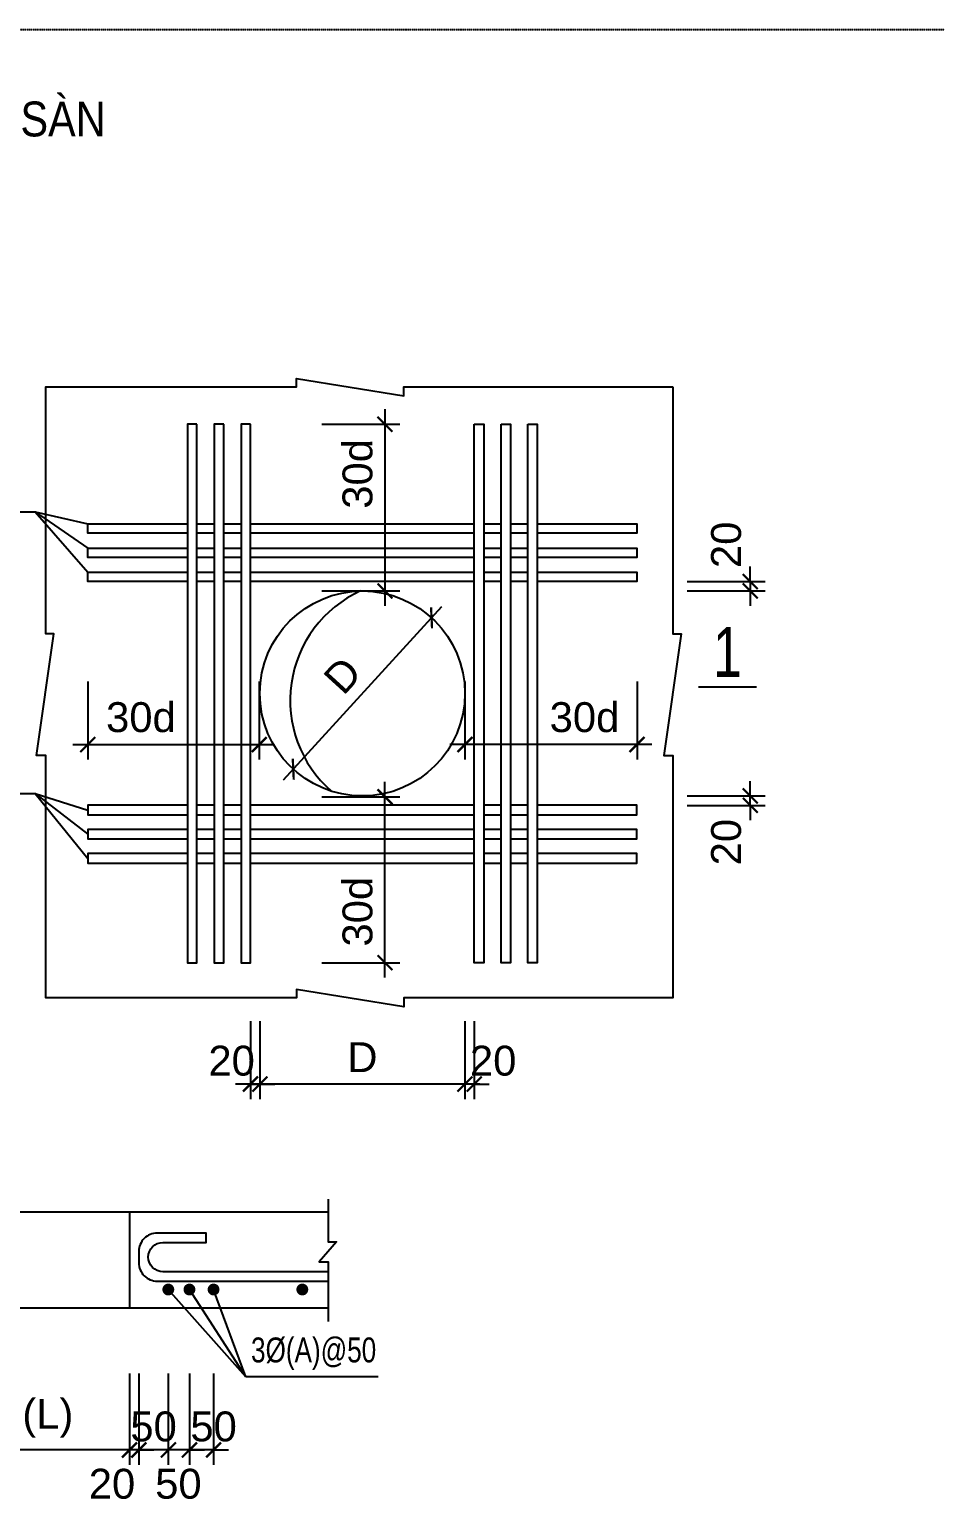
# Model space of a CAD drawing. Header units: millimetres. Extents: x -241424 to 696054, y -125618 to 93710.
# Drawn here: x 170636 to 179814, y 14431 to 29222 of the extents above; entities that cross this region are included whole.
import ezdxf
from ezdxf.enums import TextEntityAlignment as Align

# ---------------------------------------------------------------- set-up
doc = ezdxf.new("R2010")
doc.units = ezdxf.units.MM
doc.header["$LTSCALE"] = 7
doc.header["$PDMODE"] = 3
doc.linetypes.add('HIDDEN', pattern=[0.375, 0.25, -0.125])
doc.layers.get('0').update_dxf_attribs({"linetype": 'CONTINUOUS'})
doc.layers.get('Defpoints').update_dxf_attribs({"color": 6, "linetype": 'CONTINUOUS'})
for name, color, linetype in [('CDC_02_DIM', 1, 'CONTINUOUS'), ('CDC_03_BORDER', 3, 'CONTINUOUS'), ('CDC_05_STEEL', 4, 'CONTINUOUS'), ('CDC_06_TEXT', 2, 'CONTINUOUS'), ('CDC_11_NOTE', 8, 'CONTINUOUS')]:
    doc.layers.add(name, color=color, linetype=linetype)
doc.styles.add('ARIAL', font='arial.ttf')
doc.dimstyles.new('DIM1-25', dxfattribs={"dimscale": 1.2, "dimtxt": 250, "dimasz": 125, "dimexe": 125, "dimexo": 0.06, "dimgap": 100, "dimtad": 1, "dimdec": 0, "dimzin": 0, "dimdsep": 46, "dimtxsty": 'ARIAL', "dimblk": 'ARCHTICK', "dimcen": 100, "dimdle": 125, "dimclrd": 256, "dimclre": 1, "dimclrt": 2, "dimadec": 0, "dimazin": 0, "dimtfac": 1, "dimtdec": 0, "dimtix": 1, "dimtmove": 2, "dimatfit": 0, "dimfxl": 1, "dimtolj": 1, "dimtzin": 0, "dimarcsym": 0})

# ---------------------------------------------------------------- blocks, each defined once
blk = doc.blocks.new('_ArchTick')
at = {"color": 0, "linetype": 'ByBlock', "const_width": 0.15}
blk.add_lwpolyline([(-0.5, -0.5), (0.5, 0.5)], dxfattribs=at)
blk = doc.blocks.new('*D154')
at = {"layer": 'CDC_02_DIM', "lineweight": -2, "transparency": 16777216}
blk.add_line((174202, 19708), (174202, 21672), dxfattribs=at)
at = {"layer": 'CDC_02_DIM', "color": 1, "lineweight": -2, "transparency": 16777216}
for p, q in [((173569, 21522), (174352, 21522)), ((173569, 19858), (174352, 19858))]:
    blk.add_line(p, q, dxfattribs=at)
at = {"layer": 'Defpoints', "color": 0, "transparency": 16777216}
for p in [(173569, 21522), (174202, 21522), (173569, 19858)]:
    blk.add_point(p, dxfattribs=at)
at = {"layer": 'CDC_02_DIM', "lineweight": -2, "transparency": 16777216, "xscale": 150, "yscale": 150, "zscale": 150}
for p, rotation in [((174202, 21522), 90), ((174202, 19858), 270)]:
    blk.add_blockref('_ArchTick', p, dxfattribs=dict(at, rotation=rotation))
at = {"layer": 'CDC_02_DIM', "color": 2, "transparency": 16777216, "insert": (173928, 20370), "char_height": 300, "attachment_point": 5, "rotation": 90, "style": 'ARIAL'}
blk.add_mtext('\\A1;30d', dxfattribs=at)
blk = doc.blocks.new('*D157')
at = {"layer": 'CDC_02_DIM', "color": 1, "lineweight": -2, "transparency": 16777216}
for p, q in [((175004, 19273), (175004, 18490)), ((175098, 19273), (175098, 18490))]:
    blk.add_line(p, q, dxfattribs=at)
at = {"layer": 'CDC_02_DIM', "lineweight": -2, "transparency": 16777216}
for p, q in [((175004, 18640), (174854, 18640)), ((175098, 18640), (175004, 18640)), ((175098, 18640), (175248, 18640))]:
    blk.add_line(p, q, dxfattribs=at)
at = {"layer": 'Defpoints', "color": 0, "transparency": 16777216}
for p in [(175004, 19273), (175098, 19273), (175004, 18640)]:
    blk.add_point(p, dxfattribs=at)
at = {"layer": 'CDC_02_DIM', "lineweight": -2, "transparency": 16777216, "xscale": 150, "yscale": 150, "zscale": 150}
blk.add_blockref('_ArchTick', (175004, 18640), dxfattribs=at)
at = {"layer": 'CDC_02_DIM', "lineweight": -2, "transparency": 16777216, "xscale": 150, "yscale": 150, "zscale": 150, "rotation": 180}
blk.add_blockref('_ArchTick', (175098, 18640), dxfattribs=at)
at = {"layer": 'CDC_02_DIM', "color": 2, "transparency": 16777216, "insert": (175287, 18873), "char_height": 300, "attachment_point": 5, "style": 'ARIAL'}
blk.add_mtext('\\A1;20', dxfattribs=at)
blk = doc.blocks.new('*D184')
at = {"layer": 'CDC_02_DIM', "color": 1, "lineweight": -2, "transparency": 16777216}
for p, q in [((172947, 19273), (172947, 18490)), ((175004, 19273), (175004, 18490))]:
    blk.add_line(p, q, dxfattribs=at)
at = {"layer": 'CDC_02_DIM', "lineweight": -2, "transparency": 16777216}
blk.add_line((175154, 18640), (172797, 18640), dxfattribs=at)
at = {"layer": 'Defpoints', "color": 0, "transparency": 16777216}
for p in [(172947, 19273), (175004, 19273), (172947, 18640)]:
    blk.add_point(p, dxfattribs=at)
at = {"layer": 'CDC_02_DIM', "lineweight": -2, "transparency": 16777216, "xscale": 150, "yscale": 150, "zscale": 150, "rotation": 180}
blk.add_blockref('_ArchTick', (172947, 18640), dxfattribs=at)
at = {"layer": 'CDC_02_DIM', "lineweight": -2, "transparency": 16777216, "xscale": 150, "yscale": 150, "zscale": 150}
blk.add_blockref('_ArchTick', (175004, 18640), dxfattribs=at)
at = {"layer": 'CDC_02_DIM', "color": 2, "transparency": 16777216, "insert": (173976, 18910), "char_height": 300, "attachment_point": 5, "style": 'ARIAL'}
blk.add_mtext('\\A1;D', dxfattribs=at)
blk = doc.blocks.new('*D185')
at = {"layer": 'CDC_02_DIM', "color": 1, "lineweight": -2, "transparency": 16777216}
for p, q in [((172853, 19273), (172853, 18490)), ((172947, 19273), (172947, 18490))]:
    blk.add_line(p, q, dxfattribs=at)
at = {"layer": 'CDC_02_DIM', "lineweight": -2, "transparency": 16777216}
for p, q in [((172853, 18640), (172703, 18640)), ((172853, 18640), (172947, 18640)), ((172947, 18640), (173097, 18640))]:
    blk.add_line(p, q, dxfattribs=at)
at = {"layer": 'Defpoints', "color": 0, "transparency": 16777216}
for p in [(172853, 19273), (172947, 19273), (172947, 18640)]:
    blk.add_point(p, dxfattribs=at)
at = {"layer": 'CDC_02_DIM', "lineweight": -2, "transparency": 16777216, "xscale": 150, "yscale": 150, "zscale": 150}
blk.add_blockref('_ArchTick', (172853, 18640), dxfattribs=at)
at = {"layer": 'CDC_02_DIM', "lineweight": -2, "transparency": 16777216, "xscale": 150, "yscale": 150, "zscale": 150, "rotation": 180}
blk.add_blockref('_ArchTick', (172947, 18640), dxfattribs=at)
at = {"layer": 'CDC_02_DIM', "color": 2, "transparency": 16777216, "insert": (172664, 18873), "char_height": 300, "attachment_point": 5, "style": 'ARIAL'}
blk.add_mtext('\\A1;20', dxfattribs=at)
blk = doc.blocks.new('*D186')
at = {"layer": 'CDC_02_DIM', "color": 1, "lineweight": -2, "transparency": 16777216}
for p, q in [((175004, 22680), (175004, 21897)), ((176730, 22680), (176730, 21897))]:
    blk.add_line(p, q, dxfattribs=at)
at = {"layer": 'CDC_02_DIM', "lineweight": -2, "transparency": 16777216}
blk.add_line((176880, 22047), (174854, 22047), dxfattribs=at)
at = {"layer": 'Defpoints', "color": 0, "transparency": 16777216}
for p in [(175004, 22680), (176730, 22680), (175004, 22047)]:
    blk.add_point(p, dxfattribs=at)
at = {"layer": 'CDC_02_DIM', "lineweight": -2, "transparency": 16777216, "xscale": 150, "yscale": 150, "zscale": 150, "rotation": 180}
blk.add_blockref('_ArchTick', (175004, 22047), dxfattribs=at)
at = {"layer": 'CDC_02_DIM', "lineweight": -2, "transparency": 16777216, "xscale": 150, "yscale": 150, "zscale": 150}
blk.add_blockref('_ArchTick', (176730, 22047), dxfattribs=at)
at = {"layer": 'CDC_02_DIM', "color": 2, "transparency": 16777216, "insert": (176203, 22320), "char_height": 300, "attachment_point": 5, "style": 'ARIAL'}
blk.add_mtext('\\A1;30d', dxfattribs=at)
blk = doc.blocks.new('*D190')
at = {"layer": 'CDC_02_DIM', "lineweight": -2, "transparency": 16777216}
blk.add_line((174202, 25411), (174202, 23438), dxfattribs=at)
at = {"layer": 'CDC_02_DIM', "color": 1, "lineweight": -2, "transparency": 16777216}
for p, q in [((173569, 25261), (174352, 25261)), ((173569, 23588), (174352, 23588))]:
    blk.add_line(p, q, dxfattribs=at)
at = {"layer": 'Defpoints', "color": 0, "transparency": 16777216}
for p in [(173569, 25261), (173569, 23588), (174202, 23588)]:
    blk.add_point(p, dxfattribs=at)
at = {"layer": 'CDC_02_DIM', "lineweight": -2, "transparency": 16777216, "xscale": 150, "yscale": 150, "zscale": 150}
for p, rotation in [((174202, 25261), 90), ((174202, 23588), 270)]:
    blk.add_blockref('_ArchTick', p, dxfattribs=dict(at, rotation=rotation))
at = {"layer": 'CDC_02_DIM', "color": 2, "transparency": 16777216, "insert": (173928, 24763), "char_height": 300, "attachment_point": 5, "rotation": 90, "style": 'ARIAL'}
blk.add_mtext('\\A1;30d', dxfattribs=at)
blk = doc.blocks.new('*D191')
at = {"layer": 'CDC_02_DIM', "color": 1, "lineweight": -2, "transparency": 16777216}
for p, q in [((171221, 22680), (171221, 21897)), ((172941, 22680), (172941, 21897))]:
    blk.add_line(p, q, dxfattribs=at)
at = {"layer": 'CDC_02_DIM', "lineweight": -2, "transparency": 16777216}
blk.add_line((171071, 22047), (173091, 22047), dxfattribs=at)
at = {"layer": 'Defpoints', "color": 0, "transparency": 16777216}
for p in [(171221, 22680), (172941, 22680), (172941, 22047)]:
    blk.add_point(p, dxfattribs=at)
at = {"layer": 'CDC_02_DIM', "lineweight": -2, "transparency": 16777216, "xscale": 150, "yscale": 150, "zscale": 150, "rotation": 180}
blk.add_blockref('_ArchTick', (171221, 22047), dxfattribs=at)
at = {"layer": 'CDC_02_DIM', "lineweight": -2, "transparency": 16777216, "xscale": 150, "yscale": 150, "zscale": 150}
blk.add_blockref('_ArchTick', (172941, 22047), dxfattribs=at)
at = {"layer": 'CDC_02_DIM', "color": 2, "transparency": 16777216, "insert": (171754, 22320), "char_height": 300, "attachment_point": 5, "style": 'ARIAL'}
blk.add_mtext('\\A1;30d', dxfattribs=at)
blk = doc.blocks.new('*D192')
at = {"layer": 'CDC_02_DIM', "lineweight": -2, "transparency": 16777216}
for p, q in [((177866, 23682), (177866, 23832)), ((177866, 23682), (177866, 23588)), ((177866, 23588), (177866, 23438))]:
    blk.add_line(p, q, dxfattribs=at)
at = {"layer": 'CDC_02_DIM', "color": 1, "lineweight": -2, "transparency": 16777216}
for p, q in [((177233, 23682), (178016, 23682)), ((177233, 23588), (178016, 23588))]:
    blk.add_line(p, q, dxfattribs=at)
at = {"layer": 'Defpoints', "color": 0, "transparency": 16777216}
for p in [(177233, 23682), (177233, 23588), (177866, 23588)]:
    blk.add_point(p, dxfattribs=at)
at = {"layer": 'CDC_02_DIM', "lineweight": -2, "transparency": 16777216, "xscale": 150, "yscale": 150, "zscale": 150}
for p, rotation in [((177866, 23682), 270), ((177866, 23588), 90)]:
    blk.add_blockref('_ArchTick', p, dxfattribs=dict(at, rotation=rotation))
at = {"layer": 'CDC_02_DIM', "color": 2, "transparency": 16777216, "insert": (177625, 24051), "char_height": 300, "attachment_point": 5, "rotation": 90, "style": 'ARIAL'}
blk.add_mtext('\\A1;20', dxfattribs=at)
blk = doc.blocks.new('*D159')
at = {"layer": 'CDC_02_DIM', "lineweight": -2, "transparency": 16777216}
blk.add_line((174770, 23430), (173181, 21689), dxfattribs=at)
at = {"layer": 'Defpoints', "color": 0, "transparency": 16777216}
for p in [(174669, 23319), (173282, 21800)]:
    blk.add_point(p, dxfattribs=at)
at = {"layer": 'CDC_02_DIM', "lineweight": -2, "transparency": 16777216, "xscale": 150, "yscale": 150, "zscale": 150}
for p, rotation in [((174669, 23319), 47.62635497643403), ((173282, 21800), 227.626354976434)]:
    blk.add_blockref('_ArchTick', p, dxfattribs=dict(at, rotation=rotation))
at = {"layer": 'CDC_02_DIM', "color": 2, "transparency": 16777216, "insert": (173776, 22742), "char_height": 300, "attachment_point": 5, "rotation": 47.6264, "style": 'ARIAL'}
blk.add_mtext('\\A1;D', dxfattribs=at)
blk = doc.blocks.new('*D173')
at = {"layer": 'CDC_02_DIM', "color": 1, "lineweight": -2, "transparency": 16777216}
for p, q in [((172029, 15735), (172029, 14819)), ((172241, 15735), (172241, 14819))]:
    blk.add_line(p, q, dxfattribs=at)
at = {"layer": 'CDC_02_DIM', "lineweight": -2, "transparency": 16777216}
for p, q in [((172029, 14969), (171879, 14969)), ((172241, 14969), (172029, 14969)), ((172241, 14969), (172391, 14969))]:
    blk.add_line(p, q, dxfattribs=at)
at = {"layer": 'Defpoints', "color": 0, "transparency": 16777216}
for p in [(172029, 15735), (172241, 15735), (172029, 14969)]:
    blk.add_point(p, dxfattribs=at)
at = {"layer": 'CDC_02_DIM', "lineweight": -2, "transparency": 16777216, "xscale": 150, "yscale": 150, "zscale": 150}
blk.add_blockref('_ArchTick', (172029, 14969), dxfattribs=at)
at = {"layer": 'CDC_02_DIM', "lineweight": -2, "transparency": 16777216, "xscale": 150, "yscale": 150, "zscale": 150, "rotation": 180}
blk.add_blockref('_ArchTick', (172241, 14969), dxfattribs=at)
at = {"layer": 'CDC_02_DIM', "color": 2, "transparency": 16777216, "insert": (172130, 14628), "char_height": 300, "attachment_point": 5, "style": 'ARIAL'}
blk.add_mtext('\\A1;50', dxfattribs=at)
blk = doc.blocks.new('*D174')
at = {"layer": 'CDC_02_DIM', "color": 1, "lineweight": -2, "transparency": 16777216}
for p, q in [((172241, 15735), (172241, 14819)), ((172483, 15735), (172483, 14819))]:
    blk.add_line(p, q, dxfattribs=at)
at = {"layer": 'CDC_02_DIM', "lineweight": -2, "transparency": 16777216}
for p, q in [((172241, 14969), (172091, 14969)), ((172483, 14969), (172241, 14969)), ((172483, 14969), (172633, 14969))]:
    blk.add_line(p, q, dxfattribs=at)
at = {"layer": 'Defpoints', "color": 0, "transparency": 16777216}
for p in [(172241, 15735), (172483, 15735), (172241, 14969)]:
    blk.add_point(p, dxfattribs=at)
at = {"layer": 'CDC_02_DIM', "lineweight": -2, "transparency": 16777216, "xscale": 150, "yscale": 150, "zscale": 150}
blk.add_blockref('_ArchTick', (172241, 14969), dxfattribs=at)
at = {"layer": 'CDC_02_DIM', "lineweight": -2, "transparency": 16777216, "xscale": 150, "yscale": 150, "zscale": 150, "rotation": 180}
blk.add_blockref('_ArchTick', (172483, 14969), dxfattribs=at)
at = {"layer": 'CDC_02_DIM', "color": 2, "transparency": 16777216, "insert": (172483, 15203), "char_height": 300, "attachment_point": 5, "style": 'ARIAL'}
blk.add_mtext('\\A1;50', dxfattribs=at)
blk = doc.blocks.new('*D175')
at = {"layer": 'CDC_02_DIM', "color": 1, "lineweight": -2, "transparency": 16777216}
for p, q in [((171733, 15735), (171733, 14819)), ((172029, 15735), (172029, 14819))]:
    blk.add_line(p, q, dxfattribs=at)
at = {"layer": 'CDC_02_DIM', "lineweight": -2, "transparency": 16777216}
blk.add_line((172179, 14969), (171583, 14969), dxfattribs=at)
at = {"layer": 'Defpoints', "color": 0, "transparency": 16777216}
for p in [(171733, 15735), (172029, 15735), (171733, 14969)]:
    blk.add_point(p, dxfattribs=at)
at = {"layer": 'CDC_02_DIM', "lineweight": -2, "transparency": 16777216, "xscale": 150, "yscale": 150, "zscale": 150, "rotation": 180}
blk.add_blockref('_ArchTick', (171733, 14969), dxfattribs=at)
at = {"layer": 'CDC_02_DIM', "lineweight": -2, "transparency": 16777216, "xscale": 150, "yscale": 150, "zscale": 150}
blk.add_blockref('_ArchTick', (172029, 14969), dxfattribs=at)
at = {"layer": 'CDC_02_DIM', "color": 2, "transparency": 16777216, "insert": (171881, 15203), "char_height": 300, "attachment_point": 5, "style": 'ARIAL'}
blk.add_mtext('\\A1;50', dxfattribs=at)
blk = doc.blocks.new('*D180')
at = {"layer": 'CDC_02_DIM', "color": 1, "lineweight": -2, "transparency": 16777216}
for p, q in [((169583, 15735), (169583, 14819)), ((171640, 15735), (171640, 14819))]:
    blk.add_line(p, q, dxfattribs=at)
at = {"layer": 'CDC_02_DIM', "lineweight": -2, "transparency": 16777216}
blk.add_line((171790, 14969), (169433, 14969), dxfattribs=at)
at = {"layer": 'Defpoints', "color": 0, "transparency": 16777216}
for p in [(169583, 15735), (171640, 15735), (169583, 14969)]:
    blk.add_point(p, dxfattribs=at)
at = {"layer": 'CDC_02_DIM', "lineweight": -2, "transparency": 16777216, "xscale": 150, "yscale": 150, "zscale": 150, "rotation": 180}
blk.add_blockref('_ArchTick', (169583, 14969), dxfattribs=at)
at = {"layer": 'CDC_02_DIM', "lineweight": -2, "transparency": 16777216, "xscale": 150, "yscale": 150, "zscale": 150}
blk.add_blockref('_ArchTick', (171640, 14969), dxfattribs=at)
at = {"layer": 'CDC_02_DIM', "color": 2, "transparency": 16777216, "insert": (170611, 15286), "char_height": 300, "attachment_point": 5, "style": 'ARIAL'}
blk.add_mtext('\\A1;D (L)', dxfattribs=at)
blk = doc.blocks.new('*D199')
at = {"layer": 'CDC_02_DIM', "color": 1, "lineweight": -2, "transparency": 16777216}
for p, q in [((171640, 15735), (171640, 14819)), ((171733, 15735), (171733, 14819))]:
    blk.add_line(p, q, dxfattribs=at)
at = {"layer": 'CDC_02_DIM', "lineweight": -2, "transparency": 16777216}
for p, q in [((171640, 14969), (171490, 14969)), ((171733, 14969), (171640, 14969)), ((171733, 14969), (171883, 14969))]:
    blk.add_line(p, q, dxfattribs=at)
at = {"layer": 'Defpoints', "color": 0, "transparency": 16777216}
for p in [(171640, 15735), (171733, 15735), (171640, 14969)]:
    blk.add_point(p, dxfattribs=at)
at = {"layer": 'CDC_02_DIM', "lineweight": -2, "transparency": 16777216, "xscale": 150, "yscale": 150, "zscale": 150}
blk.add_blockref('_ArchTick', (171640, 14969), dxfattribs=at)
at = {"layer": 'CDC_02_DIM', "lineweight": -2, "transparency": 16777216, "xscale": 150, "yscale": 150, "zscale": 150, "rotation": 180}
blk.add_blockref('_ArchTick', (171733, 14969), dxfattribs=at)
at = {"layer": 'CDC_02_DIM', "color": 2, "transparency": 16777216, "insert": (171464, 14628), "char_height": 300, "attachment_point": 5, "style": 'ARIAL'}
blk.add_mtext('\\A1;20', dxfattribs=at)
blk = doc.blocks.new('*D209')
at = {"layer": 'CDC_02_DIM', "lineweight": -2, "transparency": 16777216}
for p, q in [((177866, 21531), (177866, 21681)), ((177866, 21437), (177866, 21531)), ((177866, 21437), (177866, 21287))]:
    blk.add_line(p, q, dxfattribs=at)
at = {"layer": 'CDC_02_DIM', "color": 1, "lineweight": -2, "transparency": 16777216}
for p, q in [((177233, 21531), (178016, 21531)), ((177233, 21437), (178016, 21437))]:
    blk.add_line(p, q, dxfattribs=at)
at = {"layer": 'Defpoints', "color": 0, "transparency": 16777216}
for p in [(177233, 21531), (177866, 21531), (177233, 21437)]:
    blk.add_point(p, dxfattribs=at)
at = {"layer": 'CDC_02_DIM', "lineweight": -2, "transparency": 16777216, "xscale": 150, "yscale": 150, "zscale": 150}
for p, rotation in [((177866, 21531), 270), ((177866, 21437), 90)]:
    blk.add_blockref('_ArchTick', p, dxfattribs=dict(at, rotation=rotation))
at = {"layer": 'CDC_02_DIM', "color": 2, "transparency": 16777216, "insert": (177625, 21068), "char_height": 300, "attachment_point": 5, "rotation": 90, "style": 'ARIAL'}
blk.add_mtext('\\A1;20', dxfattribs=at)

msp = doc.modelspace()

# ---------------------------------------------------------------- linework, layer by layer
at = {"layer": 'CDC_02_DIM'}
for p, q in [((169582.5, 17358.1), (171639.6, 17358.1)), ((169582.5, 16395.4), (171639.6, 16395.4))]:
    msp.add_line(p, q, dxfattribs=at)
at = {"layer": 'CDC_03_BORDER'}
for p, q in [((171639.6, 17358.1), (173632.1, 17358.1)), ((171639.6, 16395.4), (173632.1, 16395.4))]:
    msp.add_line(p, q, dxfattribs=at)
msp.add_lwpolyline([(177090.3, 25637.7), (177090.3, 23158.9), (177173, 23158.9), (176998.7, 21937.8), (177090.3, 21937.8), (177090.3, 19505.6), (174392.2, 19505.6), (174392.2, 19414), (173313.6, 19588.3), (173313.6, 19505.6), (170799.1, 19505.6), (170799.1, 21937.8), (170707.6, 21937.8), (170881.9, 23158.9), (170799.1, 23158.9), (170799.1, 25637.7), (173313.6, 25637.7), (173313.6, 25720.4), (174392.2, 25546.1), (174392.2, 25637.7)], close=True, dxfattribs=at)
for points in [[(173632.1, 17486.4), (173632.1, 17056.5), (173714.8, 17056.5), (173540.5, 16857.3), (173632.1, 16857.3), (173632.1, 16257)], [(171639.6, 17358.1), (171639.6, 16395.4)]]:
    msp.add_lwpolyline(points, dxfattribs=at)
msp.add_circle((173975.5, 22559.6), 1028.5, dxfattribs=at)
at = {"layer": 'CDC_05_STEEL'}
for points in [[(172315.7, 25261.1), (172221.4, 25261.1), (172221.4, 19858.1), (172315.7, 19858.1)], [(172584.5, 25261.1), (172490.2, 25261.1), (172490.2, 19858.1), (172584.5, 19858.1)], [(172853.3, 25261.1), (172759, 25261.1), (172759, 19858.1), (172853.3, 19858.1)], [(175097.7, 25261.1), (175192, 25261.1), (175192, 19858.1), (175097.7, 19858.1)], [(175366.5, 25261.1), (175460.8, 25261.1), (175460.8, 19858.1), (175366.5, 19858.1)], [(175635.3, 25261.1), (175729.6, 25261.1), (175729.6, 19858.1), (175635.3, 19858.1)]]:
    msp.add_lwpolyline(points, close=True, dxfattribs=at)
for points in [[(172221.4, 24166.8), (171221.4, 24166.8), (171221.4, 24261.1), (172221.4, 24261.1)], [(172315.7, 24261.1), (172490.2, 24261.1)], [(172584.5, 24261.1), (172759, 24261.1)], [(172853.3, 24261.1), (175097.7, 24261.1)], [(175192, 24261.1), (175366.5, 24261.1)], [(175460.8, 24261.1), (175635.3, 24261.1)], [(175729.6, 24261.1), (176729.6, 24261.1), (176729.6, 24166.8), (175729.6, 24166.8)], [(172490.2, 24166.8), (172315.7, 24166.8)], [(172759, 24166.8), (172584.5, 24166.8)], [(175097.7, 24166.8), (172853.3, 24166.8)], [(175366.5, 24166.8), (175192, 24166.8)], [(175635.3, 24166.8), (175460.8, 24166.8)], [(172221.4, 23924.3), (171221.4, 23924.3), (171221.4, 24018.6), (172221.4, 24018.6)], [(172315.7, 24018.6), (172490.2, 24018.6)], [(172584.5, 24018.6), (172759, 24018.6)], [(172853.3, 24018.6), (175097.7, 24018.6)], [(175192, 24018.6), (175366.5, 24018.6)], [(175460.8, 24018.6), (175635.3, 24018.6)], [(175729.6, 24018.6), (176729.6, 24018.6), (176729.6, 23924.3), (175729.6, 23924.3)], [(172490.2, 23924.3), (172315.7, 23924.3)], [(172759, 23924.3), (172584.5, 23924.3)], [(175097.7, 23924.3), (172853.3, 23924.3)], [(175366.5, 23924.3), (175192, 23924.3)], [(175635.3, 23924.3), (175460.8, 23924.3)], [(172221.4, 23681.8), (171221.4, 23681.8), (171221.4, 23776.1), (172221.4, 23776.1)], [(172315.7, 23776.1), (172490.2, 23776.1)], [(172490.2, 23681.8), (172315.7, 23681.8)], [(172584.5, 23776.1), (172759, 23776.1)], [(172759, 23681.8), (172584.5, 23681.8)], [(172853.3, 23776.1), (175097.7, 23776.1)], [(175097.7, 23681.8), (172853.3, 23681.8)], [(175192, 23776.1), (175366.5, 23776.1)], [(175366.5, 23681.8), (175192, 23681.8)], [(175460.8, 23776.1), (175635.3, 23776.1)], [(175635.3, 23681.8), (175460.8, 23681.8)], [(175729.6, 23776.1), (176729.6, 23776.1), (176729.6, 23681.8), (175729.6, 23681.8)], [(172221.4, 21437.4), (171221.4, 21437.4), (171221.4, 21343.1), (172221.4, 21343.1)], [(172490.2, 21437.4), (172315.7, 21437.4)], [(172315.7, 21343.1), (172490.2, 21343.1)], [(172759, 21437.4), (172584.5, 21437.4)], [(172584.5, 21343.1), (172759, 21343.1)], [(175097.7, 21437.4), (172853.3, 21437.4)], [(172853.3, 21343.1), (175097.7, 21343.1)], [(175366.5, 21437.4), (175192, 21437.4)], [(175192, 21343.1), (175366.5, 21343.1)], [(175635.3, 21437.4), (175460.8, 21437.4)], [(175460.8, 21343.1), (175635.3, 21343.1)], [(175729.6, 21343.1), (176729.6, 21343.1), (176729.6, 21437.4), (175729.6, 21437.4)], [(172221.4, 21194.9), (171221.4, 21194.9), (171221.4, 21100.6), (172221.4, 21100.6)], [(172490.2, 21194.9), (172315.7, 21194.9)], [(172759, 21194.9), (172584.5, 21194.9)], [(175097.7, 21194.9), (172853.3, 21194.9)], [(175366.5, 21194.9), (175192, 21194.9)], [(175635.3, 21194.9), (175460.8, 21194.9)], [(175729.6, 21100.6), (176729.6, 21100.6), (176729.6, 21194.9), (175729.6, 21194.9)], [(172315.7, 21100.6), (172490.2, 21100.6)], [(172584.5, 21100.6), (172759, 21100.6)], [(172853.3, 21100.6), (175097.7, 21100.6)], [(175192, 21100.6), (175366.5, 21100.6)], [(175460.8, 21100.6), (175635.3, 21100.6)], [(172221.4, 20952.4), (171221.4, 20952.4), (171221.4, 20858.1), (172221.4, 20858.1)], [(172490.2, 20952.4), (172315.7, 20952.4)], [(172315.7, 20858.1), (172490.2, 20858.1)], [(172759, 20952.4), (172584.5, 20952.4)], [(172584.5, 20858.1), (172759, 20858.1)], [(175097.7, 20952.4), (172853.3, 20952.4)], [(172853.3, 20858.1), (175097.7, 20858.1)], [(175366.5, 20952.4), (175192, 20952.4)], [(175192, 20858.1), (175366.5, 20858.1)], [(175635.3, 20952.4), (175460.8, 20952.4)], [(175460.8, 20858.1), (175635.3, 20858.1)], [(175729.6, 20858.1), (176729.6, 20858.1), (176729.6, 20952.4), (175729.6, 20952.4)]]:
    msp.add_lwpolyline(points, dxfattribs=at)
msp.add_lwpolyline([(173632.1, 16757.3), (171974.5, 16757.3, -0.4142136), (171827.6, 16904.3, -0.4142136), (171974.5, 17051.2), (172408.5, 17051.2), (172408.5, 17145.5), (171917, 17145.5, 0.4142136), (171733.3, 16961.8), (171733.3, 16846.8, 0.4142136), (171917, 16663.1), (173632.1, 16663.1)], format="xyb", dxfattribs=at)
at = {"layer": 'CDC_05_STEEL', "const_width": 59.4}
for points in [[(171998.9, 16578.6, 1), (172058.3, 16578.6, 1)], [(172210.9, 16578.6, 1), (172270.3, 16578.6, 1)], [(172453.2, 16578.6, 1), (172512.6, 16578.6, 1)], [(173343.1, 16578.6, 1), (173402.5, 16578.6, 1)]]:
    msp.add_lwpolyline(points, format="xyb", close=True, dxfattribs=at)
at = {"layer": 'CDC_11_NOTE'}
for p, q in [((170692.2, 24381.1), (171221.4, 24261.1)), ((170692.2, 24381.1), (171221.4, 24018.6)), ((170692.2, 24381.1), (171221.4, 23776.1)), ((170692.2, 21557.4), (171221.4, 21390.2)), ((170692.2, 21557.4), (171221.4, 21147.7)), ((170692.2, 21557.4), (171221.4, 20905.3)), ((172807.7, 15703.5), (172028.6, 16578.6)), ((172807.7, 15703.5), (172240.6, 16578.6)), ((172807.7, 15703.5), (172482.9, 16578.6))]:
    msp.add_line(p, q, dxfattribs=at)
for points in [[(169471.6, 24381.1), (170692.2, 24381.1)], [(169471.6, 21557.4), (170692.2, 21557.4)], [(174132.9, 15703.5), (172807.7, 15703.5)]]:
    msp.add_lwpolyline(points, dxfattribs=at)
msp.add_arc((174458.6, 22489.8), 1208, 114.62422, 228.93022, dxfattribs=at)
at = {"layer": 'Defpoints', "linetype": 'HIDDEN', "ltscale": 0.1}
msp.add_line((160883, 29222.2), (179814, 29222.2), dxfattribs=at)

# ---------------------------------------------------------------- texts
at = {"layer": 'CDC_06_TEXT', "color": 4, "style": 'ARIAL', "width": 0.85}
msp.add_text('10.3. ĐẶT CỐT THÉP CHO CÁC LỖ MỞ TRÊN SÀN', height=350, dxfattribs=at).set_placement((161577.2, 28324.1), align=Align.MIDDLE_LEFT)
at = {"layer": 'CDC_06_TEXT', "style": 'ARIAL', "width": 0.75}
msp.add_text('%%U 1 ', height=500, dxfattribs=at).set_placement((177637, 22726.4), align=Align.CENTER)
msp.add_text('3%%C(A)@50', height=250, dxfattribs=at).set_placement((173486.3, 15941.4), align=Align.MIDDLE)

# ---------------------------------------------------------------- dimensions: what is measured, and where the dimension line sits
at = {"layer": 'CDC_02_DIM'}
for base, p1, p2, angle, text, picture, middle in [((174201.7, 23588.1), (173568.8, 25261.1), (173568.8, 23588.1), 90, '30d', '*D190', (173928.4, 24762.9)), ((177865.9, 23588.1), (177232.5, 23681.8), (177232.5, 23588.1), 90, '20', '*D192', (177624.6, 24051.5)), ((172941.3, 22047.2), (171221.4, 22680.1), (172941.3, 22680.1), 180, '30d', '*D191', (171754, 22320.5)), ((174201.7, 21521.5), (173568.8, 19858.1), (173568.8, 21521.5), 270, '30d', '*D154', (173928.4, 20369.5)), ((177865.9, 21531.1), (177232.5, 21437.4), (177232.5, 21531.1), 270, '20', '*D209', (177624.6, 21067.7)), ((172947, 18639.7), (172853.3, 19272.6), (172947, 19272.6), 180, '20', '*D185', (172664, 18873))]:
    dim = msp.add_linear_dim(base=base, p1=p1, p2=p2, angle=angle, text=text, dimstyle='DIM1-25', override={"dimtxsty": 'ARIAL'}, dxfattribs=at)
    dim.commit()
    dim.dimension.update_dxf_attribs({"geometry": picture, "text_midpoint": middle, "dimtype": 160})
dim = msp.add_diameter_dim_2p(p1=(174668.7, 23319.4), p2=(173282.3, 21799.8), text='D', dimstyle='DIM1-25', override={"dimtxsty": 'ARIAL'}, dxfattribs=at)
dim.commit()
dim.dimension.update_dxf_attribs({"geometry": '*D159', "text_midpoint": (173776, 22741.6)})
for base, p1, p2, text, picture, middle in [((175004.1, 22047.2), (176729.6, 22680.1), (175004.1, 22680.1), '30d', '*D186', (176202.8, 22320.5)), ((175004, 18639.7), (175097.7, 19272.6), (175004, 19272.6), '20', '*D157', (175287, 18873)), ((171639.6, 14969.3), (171733.3, 15734.6), (171639.6, 15734.6), '20', '*D199', (171464.2, 14628.3)), ((171733.3, 14969.3), (172028.6, 15734.6), (171733.3, 15734.6), '50', '*D175', (171880.9, 15202.6)), ((172028.6, 14969.3), (172240.6, 15734.6), (172028.6, 15734.6), '50', '*D173', (172130.1, 14628.4)), ((172240.6, 14969.3), (172482.9, 15734.6), (172240.6, 15734.6), '50', '*D174', (172482.9, 15202.6))]:
    dim = msp.add_linear_dim(base=base, p1=p1, p2=p2, text=text, dimstyle='DIM1-25', override={"dimtxsty": 'ARIAL'}, dxfattribs=at)
    dim.commit()
    dim.dimension.update_dxf_attribs({"geometry": picture, "text_midpoint": middle, "dimtype": 160})
for base, p1, p2, text, picture, middle in [((172947, 18639.7), (175004, 19272.6), (172947, 19272.6), 'D', '*D184', (173975.5, 18909.7)), ((169582.5, 14969.3), (171639.6, 15734.6), (169582.5, 15734.6), 'D (L)', '*D180', (170611, 15285.9))]:
    dim = msp.add_linear_dim(base=base, p1=p1, p2=p2, text=text, dimstyle='DIM1-25', override={"dimtxsty": 'ARIAL'}, dxfattribs=at)
    dim.commit()
    dim.dimension.update_dxf_attribs({"geometry": picture, "text_midpoint": middle})

doc.saveas('drawing.dxf')
